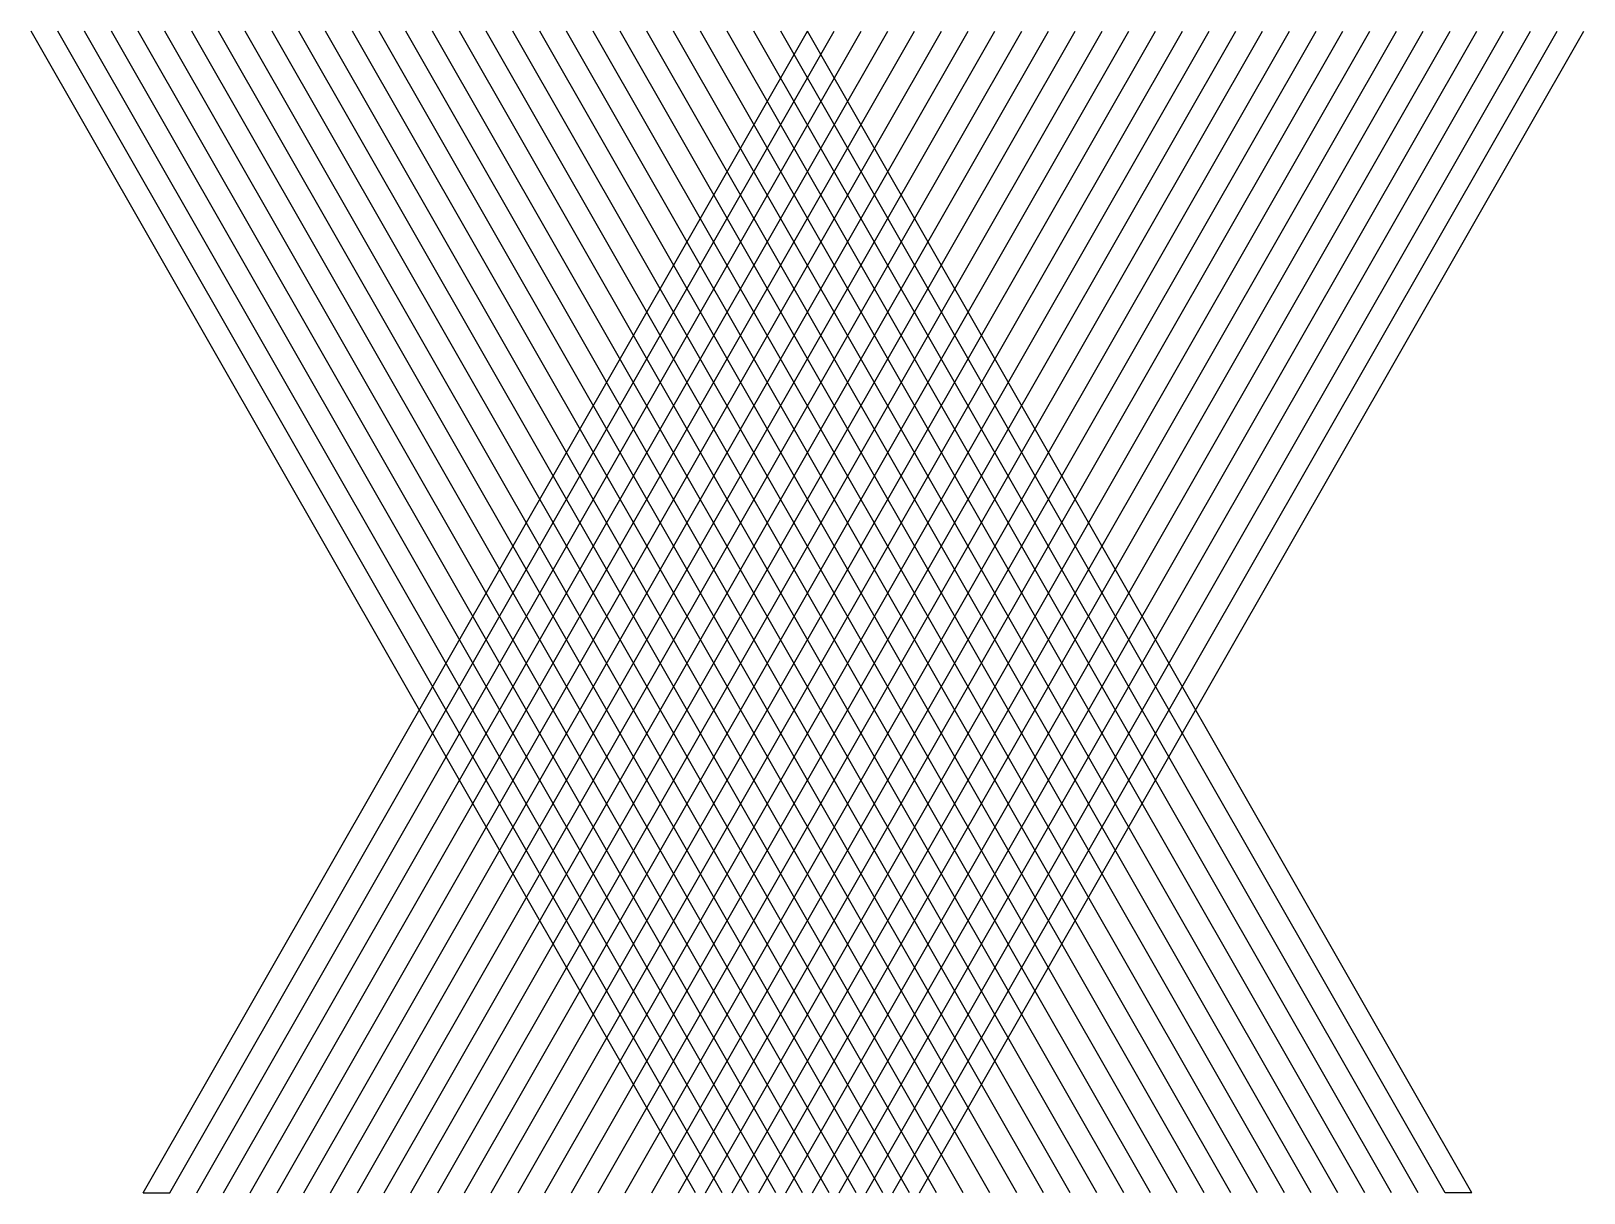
# Model space of a CAD drawing. Extents: x -116 to 116, y 0 to 174.
import ezdxf

# ---------------------------------------------------------------- set-up
doc = ezdxf.new("R2010")
doc.units = 0
doc.layers.add('MODELSKETCH_VISIBLE', color=7, linetype='CONTINUOUS')

msp = doc.modelspace()

# ---------------------------------------------------------------- linework, layer by layer
at = {"layer": 'MODELSKETCH_VISIBLE'}
for p, q in [((-16.75, 0), (-116, 173.64)), ((-12.75, 0), (-112, 173.64)), ((-8.75, 0), (-108, 173.64)), ((-4.75, 0), (-104, 173.64)), ((-0.75, 0), (-100, 173.64)), ((-99.25, 0), (0, 173.64)), ((3.25, 0), (-96, 173.64)), ((-95.25, 0), (4, 173.64)), ((7.25, 0), (-92, 173.64)), ((-91.25, 0), (8, 173.64)), ((11.25, 0), (-88, 173.64)), ((-87.25, 0), (12, 173.64)), ((15.25, 0), (-84, 173.64)), ((-83.25, 0), (16, 173.64)), ((19.25, 0), (-80, 173.64)), ((-79.25, 0), (20, 173.64)), ((23.25, 0), (-76, 173.64)), ((-75.25, 0), (24, 173.64)), ((27.25, 0), (-72, 173.64)), ((-71.25, 0), (28, 173.64)), ((31.25, 0), (-68, 173.64)), ((-67.25, 0), (32, 173.64)), ((35.25, 0), (-64, 173.64)), ((-63.25, 0), (36, 173.64)), ((39.25, 0), (-60, 173.64)), ((-59.25, 0), (40, 173.64)), ((43.25, 0), (-56, 173.64)), ((-55.25, 0), (44, 173.64)), ((47.25, 0), (-52, 173.64)), ((-51.25, 0), (48, 173.64)), ((51.25, 0), (-48, 173.64)), ((-47.25, 0), (52, 173.64)), ((55.25, 0), (-44, 173.64)), ((-43.25, 0), (56, 173.64)), ((59.25, 0), (-40, 173.64)), ((-39.25, 0), (60, 173.64)), ((63.25, 0), (-36, 173.64)), ((-35.25, 0), (64, 173.64)), ((67.25, 0), (-32, 173.64)), ((-31.25, 0), (68, 173.64)), ((71.25, 0), (-28, 173.64)), ((-27.25, 0), (72, 173.64)), ((75.25, 0), (-24, 173.64)), ((-23.25, 0), (76, 173.64)), ((79.25, 0), (-20, 173.64)), ((-19.25, 0), (80, 173.64)), ((83.25, 0), (-16, 173.64)), ((-15.25, 0), (84, 173.64)), ((87.25, 0), (-12, 173.64)), ((-11.25, 0), (88, 173.64)), ((91.25, 0), (-8, 173.64)), ((-7.25, 0), (92, 173.64)), ((95.25, 0), (-4, 173.64)), ((-3.25, 0), (96, 173.64)), ((99.25, 0), (0, 173.64)), ((0.75, 0), (100, 173.64)), ((4.75, 0), (104, 173.64)), ((8.75, 0), (108, 173.64)), ((12.75, 0), (112, 173.64)), ((16.75, 0), (116, 173.64)), ((-99.25, 0), (-95.25, 0)), ((99.25, 0), (95.25, 0))]:
    msp.add_line(p, q, dxfattribs=at)

doc.saveas('drawing.dxf')
